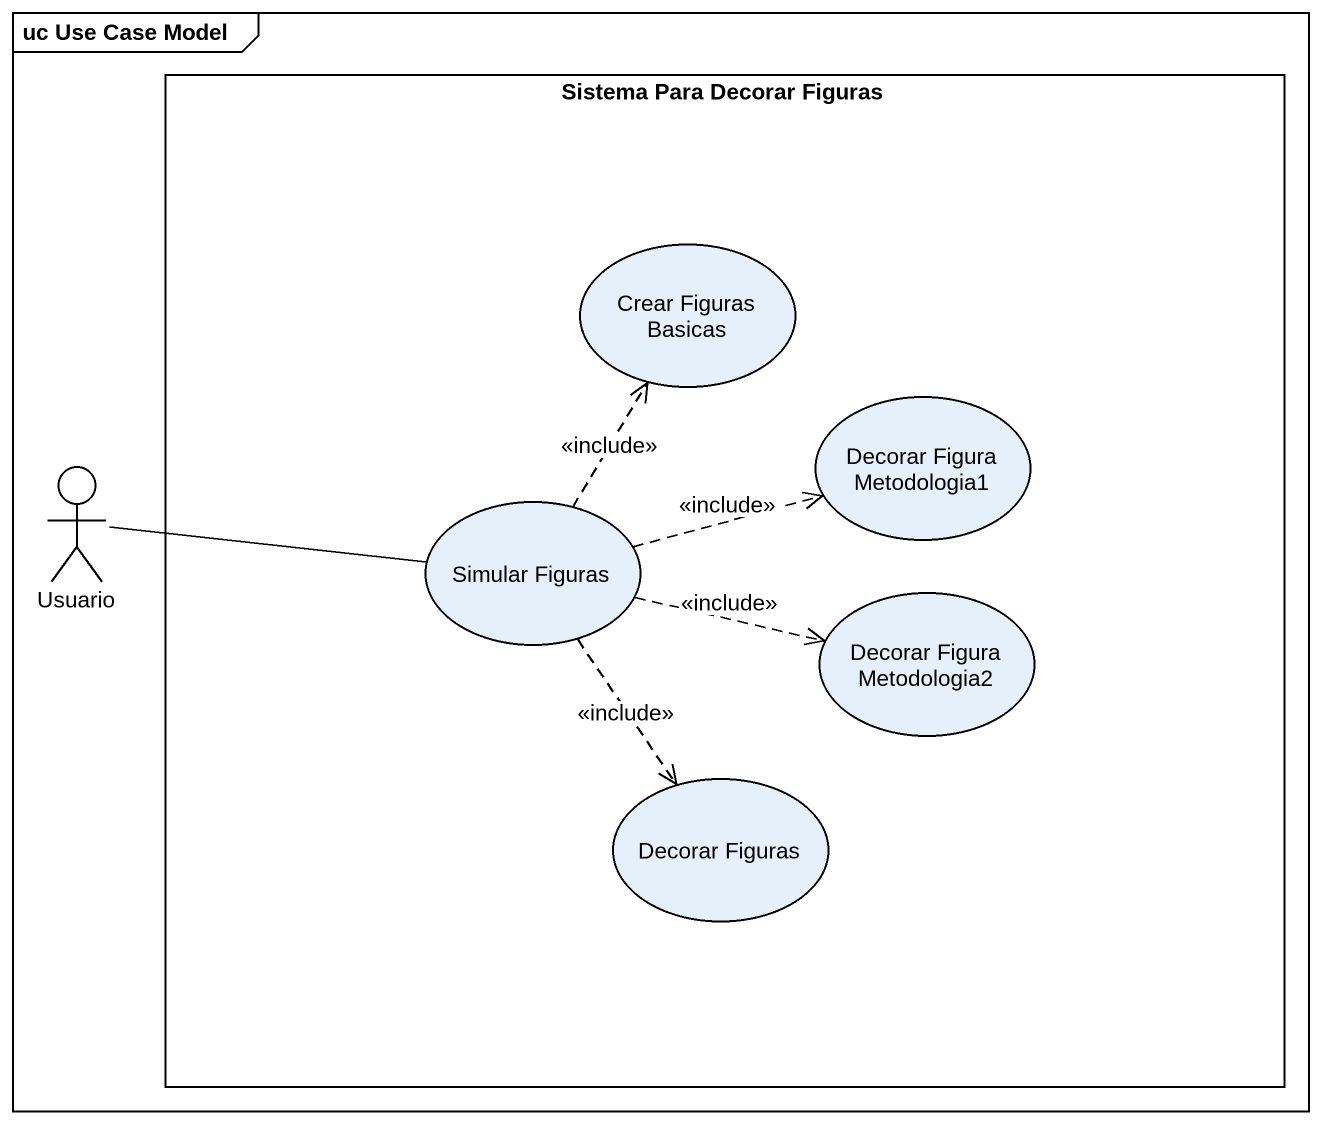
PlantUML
@startuml
mainframe uc Use Case Model
rectangle "Sistema Para Decorar Figuras" as Sistema_Para_Decorar_Figuras {
  usecase "Crear Figuras Basicas" as Crear_Figuras_Basicas
  usecase "Decorar Figura Metodologia1" as Decorar_Figura_Metodologia1
  usecase "Simular Figuras" as Simular_Figuras
  usecase "Decorar Figura Metodologia2" as Decorar_Figura_Metodologia2
  usecase "Decorar Figuras" as Decorar_Figuras
}
actor Usuario
Usuario -right- Simular_Figuras
Simular_Figuras .up.> Crear_Figuras_Basicas : <<include>>
Simular_Figuras .right.> Decorar_Figura_Metodologia1 : <<include>>
Simular_Figuras .right.> Decorar_Figura_Metodologia2 : <<include>>
Simular_Figuras ..> Decorar_Figuras : <<include>>
@enduml
